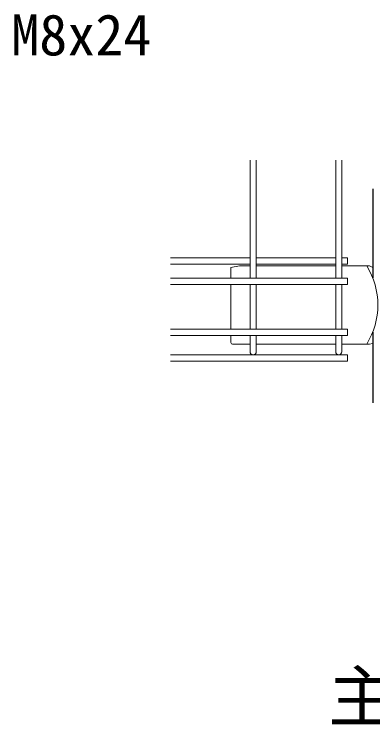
# Model space of a CAD drawing. Units: millimetres, scale not verified. Extents: x -4200 to 4200, y -2970 to 2970.
# Drawn here: x 1853 to 2271, y -323 to 509 of the extents above; entities that cross this region are included whole.
import ezdxf
from ezdxf.enums import TextEntityAlignment as Align

# ---------------------------------------------------------------- set-up
doc = ezdxf.new("R2010")
doc.units = ezdxf.units.MM
doc.header["$LTSCALE"] = 10
for name, color, linetype, lineweight in [('0-2_D-TTL-TXT', 7, 'Continuous', 25), ('0-4_D-STR1', 1, 'Continuous', 25), ('0-9_D-STR3', 3, 'Continuous', 13), ('0-A_D-STR-TXT', 7, 'Continuous', 13), ('0-B_D-STR2', 7, 'Continuous', 13)]:
    doc.layers.add(name, color=color, linetype=linetype, lineweight=lineweight)
doc.styles.add('ＭＳ ゴシック', font='')
doc.styles.get('ＭＳ ゴシック').set_extended_font_data('MS Gothic')

msp = doc.modelspace()

# ---------------------------------------------------------------- linework, layer by layer
at = {"layer": '0-4_D-STR1'}
for p, q in [((2271.3, 305.61), (2271.3, 201.52)), ((2271.3, 138.14), (2271.3, 55.61))]:
    msp.add_line(p, q, dxfattribs=at)
at = {"layer": '0-9_D-STR3'}
for p, q in [((2115.69, 215.61), (2105.69, 213.61)), ((2105.69, 213.61), (2105.69, 201.01)), ((2115.69, 215.61), (2128.09, 215.61)), ((2135.29, 215.61), (2228.09, 215.61)), ((2235.29, 215.61), (2267.44, 215.61)), ((2267.44, 215.61), (2271.3, 213.72)), ((2105.69, 193.81), (2105.69, 141.41)), ((2105.69, 134.21), (2105.69, 125.98)), ((2271.19, 124.81), (2267.44, 124.01)), ((2128.09, 123.98), (2107.69, 123.98)), ((2228.09, 123.98), (2135.29, 123.98)), ((2235.29, 124.01), (2267.44, 124.01))]:
    msp.add_line(p, q, dxfattribs=at)
for centre, radius, start, end in [((2189.96, 169.83), 87.29, 328.33972, 31.66028), ((2107.69, 125.98), 2, 180, 270)]:
    msp.add_arc(centre, radius, start, end, dxfattribs=at)
at = {"layer": '0-B_D-STR2'}
for p, q in [((2128.09, 201.01), (2128.09, 338.95)), ((2135.29, 201.01), (2135.29, 338.95)), ((2228.09, 201.01), (2228.09, 338.95)), ((2235.29, 201.01), (2235.29, 338.95)), ((2035.29, 224.73), (2128.09, 224.73)), ((2135.29, 224.73), (2228.09, 224.73)), ((2235.29, 224.73), (2241.69, 224.73)), ((2241.69, 217.53), (2241.69, 224.73)), ((2035.29, 217.53), (2128.09, 217.53)), ((2135.29, 217.53), (2228.09, 217.53)), ((2235.29, 217.53), (2241.69, 217.53)), ((2035.29, 201.01), (2241.69, 201.01)), ((2241.69, 201.01), (2241.69, 193.81)), ((2035.29, 193.81), (2241.69, 193.81)), ((2128.09, 141.41), (2128.09, 193.81)), ((2135.29, 141.41), (2135.29, 193.81)), ((2228.09, 141.41), (2228.09, 193.81)), ((2235.29, 141.41), (2235.29, 193.81)), ((2035.29, 141.41), (2241.69, 141.41)), ((2035.29, 134.21), (2241.69, 134.21)), ((2128.09, 115.21), (2128.09, 134.21)), ((2135.29, 115.21), (2135.29, 134.21)), ((2228.09, 115.21), (2228.09, 134.21)), ((2235.29, 115.21), (2235.29, 134.21)), ((2241.69, 141.41), (2241.69, 134.21)), ((2035.29, 111.61), (2241.69, 111.61)), ((2241.69, 111.61), (2241.69, 104.41)), ((2035.29, 104.41), (2241.69, 104.41))]:
    msp.add_line(p, q, dxfattribs=at)
for centre in [(2131.69, 115.21), (2231.69, 115.21)]:
    msp.add_arc(centre, 3.6, 180, 0, dxfattribs=at)

# ---------------------------------------------------------------- texts
at = {"layer": '0-2_D-TTL-TXT', "style": 'ＭＳ ゴシック'}
msp.add_text('主柱部品取付詳細', height=57.7, dxfattribs=at).set_placement((2219.46, -333.56), align=Align.BOTTOM_LEFT)
at = {"layer": '0-A_D-STR-TXT', "style": 'ＭＳ ゴシック'}
msp.add_text('M8x24', height=48.09, dxfattribs=at).set_placement((1849.23, 446.83), align=Align.BOTTOM_LEFT)

doc.saveas('drawing.dxf')
